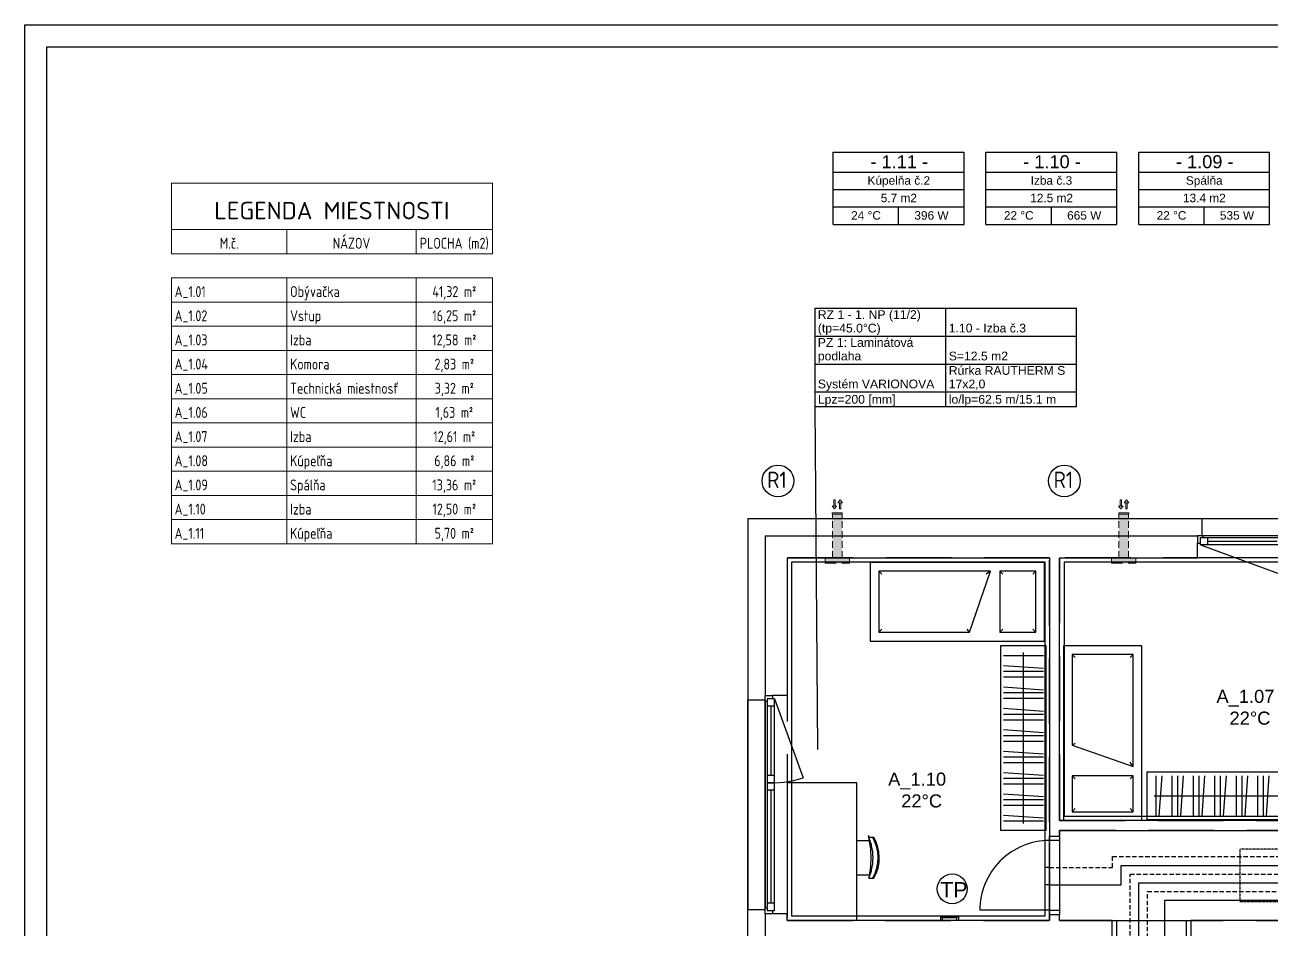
# Model space of a CAD drawing. Header units: millimetres. Extents: x -9498 to 115159, y -2045 to 31741.
# Drawn here: x -9498 to 4779, y 8959 to 19318 of the extents above; entities that cross this region are included whole.
import ezdxf

# ---------------------------------------------------------------- set-up
doc = ezdxf.new("R2010")
doc.units = ezdxf.units.MM
for name, pattern in [('__IARKOVAN___3MM', [6, 3, -3]), ('BODKO__IARKOVAN___3MM', [5, 3, -1, 0, -1]), ('DASH', [75, 50, -25]), ('DASHEDX2', [38.1, 25.4, -12.7])]:
    doc.linetypes.add(name, pattern=pattern)
for name, color, linetype in [('1__NP___MIESTNOSTIUK', 7, 'Continuous'), ('DXF_LAYER', 1, 'Continuous'), ('ODVODN__POTRUBIE___PODL__VYK_', 7, 'Continuous'), ('PODLAHOVKA', 7, 'Continuous'), ('PR_VODN__POTRUBIE___PODL__VYK_', 7, 'Continuous'), ('TABU_KY', 7, 'Continuous'), ('UK_LEGENDA', 7, 'Continuous'), ('vyk-privod2', 7, 'Continuous'), ('vyk-vratka-ZARIADENIE', 7, 'Continuous'), ('Z_NA_PRECHODOV_CH_POTRUB_', 7, 'Continuous')]:
    doc.layers.add(name, color=color, linetype=linetype)
for name, color, linetype, lineweight in [('_Thin Lines_', 7, 'Continuous', 18), ('OKRAJOV__DILAT_CIA_PDL', 2, 'Continuous', 30), ('Schedule Graphics', 7, 'Continuous', 9), ('UK_VZT_JEDNOTKY', 150, 'DASHEDX2', 15), ('vyk_POPIS', 7, 'Continuous', 20)]:
    doc.layers.add(name, color=color, linetype=linetype, lineweight=lineweight)
doc.layers.add('NETLAC', color=6, linetype='Continuous', plot=False)
doc.styles.add('ARIAL', font='arial.ttf')
doc.styles.add('ISOCP', font='isocp.shx')
doc.styles.add('ISOCPEUR', font='arial.ttf')
doc.styles.add('ISOCPEUR_10', font='isocpeur.ttf', dxfattribs={"width": 0.8, "height": 2.5})
doc.styles.add('ISOCPEUR_B_3', font='', dxfattribs={"height": 3})
doc.styles.get('ISOCPEUR_B_3').set_extended_font_data('ISOCPEUR', bold=True)

# ---------------------------------------------------------------- blocks, each defined once
blk = doc.blocks.new('podklad')
at = {"layer": 'DXF_LAYER', "color": 8, "linetype": 'Continuous'}
for p, q in [((8621.995901, -6593.207485), (8621.995901, -8672.883266)), ((8621.995901, -6593.207485), (13821.995805, -6593.207485)), ((13821.995805, -6593.207485), (16221.995805, -6593.207485)), ((13821.995805, -6593.207485), (13821.995805, -6793.207485)), ((8821.995896, -6793.207485), (8821.995896, -8622.883266)), ((8821.995896, -6793.207485), (13771.995805, -6793.207485)), ((13832.995805, -6793.207485), (13771.995805, -6793.207485)), ((13771.995805, -6793.207485), (13771.995805, -6877.207485)), ((13807.995805, -6877.207485), (13807.995805, -6813.207485)), ((13807.995805, -6813.207485), (13842.995805, -6813.207485)), ((13842.995805, -6813.207485), (13832.995805, -6793.207485)), ((16210.995805, -6793.207485), (13832.995805, -6793.207485)), ((13842.995805, -6813.207485), (14771.995805, -6813.207485)), ((13891.995805, -6897.207485), (13891.995805, -6813.207485)), ((13771.995805, -7043.207485), (13771.995805, -6877.207485)), ((13771.995805, -6877.207485), (13807.995805, -6877.207485)), ((13807.995805, -6897.207485), (13807.995805, -6877.207485)), ((13807.995805, -6897.207485), (14713.859574, -7226.914516)), ((14771.995805, -6897.207485), (13807.995805, -6897.207485)), ((13891.995805, -6855.207485), (14687.995805, -6855.207485)), ((9071.995896, -7043.207485), (9071.995896, -8622.883266)), ((9071.995896, -7043.207485), (12079.495805, -7043.207485)), ((12021.995805, -7097.883266), (10021.995927, -7097.883266)), ((10021.995927, -7097.883266), (10021.995927, -7997.883266)), ((12021.995805, -7997.883266), (12021.995805, -7097.883266)), ((12079.495805, -7043.207485), (12079.495805, -10232.883266)), ((12194.495805, -7043.207485), (13771.995805, -7043.207485)), ((12194.495805, -10052.883266), (12194.495805, -7043.207485)), ((16271.995805, -7043.207485), (13771.995805, -7043.207485)), ((10121.995927, -7197.883266), (10121.995927, -7897.883266)), ((11402.697221, -7197.883266), (10121.995927, -7197.883266)), ((11161.756059, -7897.883266), (11402.697221, -7197.883266)), ((11921.995805, -7197.883266), (11509.70308, -7197.883266)), ((11509.70308, -7197.883266), (11509.70308, -7460.246548)), ((11921.995805, -7488.456509), (11921.995805, -7197.883266)), ((11509.70308, -7460.246548), (11509.70308, -7897.883266)), ((11921.995805, -7897.883266), (11921.995805, -7488.456509)), ((10121.995927, -7897.883266), (11161.756059, -7897.883266)), ((11509.70308, -7897.883266), (11921.995805, -7897.883266)), ((10021.995927, -7997.883266), (12021.995805, -7997.883266)), ((11521.995805, -8047.883266), (12036.995805, -8047.883266)), ((11521.995805, -10167.883266), (11521.995805, -8047.883266)), ((11779.495805, -10087.883266), (11779.495805, -8127.883266)), ((12036.995805, -8047.883266), (12036.995805, -10167.883266)), ((13136.995805, -8052.883266), (12236.995805, -8052.883266)), ((12236.995805, -8052.883266), (12236.995805, -10052.883266)), ((13136.995805, -10052.883266), (13136.995805, -8052.883266)), ((12009.495805, -8167.883266), (11549.495805, -8167.883266)), ((13036.995805, -8152.883266), (12336.995805, -8152.883266)), ((12336.995805, -8152.883266), (12336.995805, -9192.643032)), ((13036.995805, -9433.584438), (13036.995805, -8152.883266)), ((12009.495805, -8347.883266), (11549.495805, -8347.883266)), ((12009.495805, -8412.883266), (11549.495805, -8412.883266)), ((12008.935502, -8313.927212), (11550.056108, -8281.839321)), ((12008.935502, -8558.927212), (11550.056108, -8526.839321)), ((8621.995901, -11072.883266), (8621.995901, -8672.883266)), ((8621.995901, -8672.883266), (8821.995896, -8672.883266)), ((8626.995901, -11072.883266), (8626.995901, -8672.883266)), ((8821.995896, -8622.883266), (8905.995896, -8622.883266)), ((8821.995896, -8683.883266), (8821.995896, -8622.883266)), ((8821.995896, -8683.883266), (8821.995896, -11061.883266)), ((8841.995896, -8693.883266), (8821.995896, -8683.883266)), ((8821.995896, -11061.883266), (8821.995896, -8683.883266)), ((8841.995896, -8658.883266), (8841.995896, -8693.883266)), ((8905.995896, -8658.883266), (8841.995896, -8658.883266)), ((8841.995896, -8693.883266), (8841.995896, -9622.883266)), ((9071.995896, -8622.883266), (8905.995896, -8622.883266)), ((8905.995896, -8622.883266), (8905.995896, -8658.883266)), ((8925.995896, -8658.883266), (8905.995896, -8658.883266)), ((8925.995896, -8658.883266), (9255.703324, -9564.746548)), ((8925.995896, -9622.883266), (8925.995896, -8658.883266)), ((12009.495805, -8592.883266), (11549.495805, -8592.883266)), ((12009.495805, -8657.883266), (11549.495805, -8657.883266)), ((8925.995896, -8742.883266), (8841.995896, -8742.883266)), ((8883.995896, -8742.883266), (8883.995896, -9538.883266)), ((12009.495805, -8837.883266), (11549.495805, -8837.883266)), ((12008.935502, -8803.927212), (11550.056108, -8771.839321)), ((12009.495805, -8902.883266), (11549.495805, -8902.883266)), ((12009.495805, -9082.883266), (11549.495805, -9082.883266)), ((12008.935502, -9048.927212), (11550.056108, -9016.839321)), ((12009.495805, -9147.883266), (11549.495805, -9147.883266)), ((12008.935502, -9293.927212), (11550.056108, -9261.839321)), ((12336.995805, -9192.643032), (13036.995805, -9433.584438)), ((12009.495805, -9327.883266), (11549.495805, -9327.883266)), ((12009.495805, -9392.883266), (11549.495805, -9392.883266)), ((8925.995896, -9538.883266), (8841.995896, -9538.883266)), ((12008.935502, -9538.927212), (11550.056108, -9506.839321)), ((12774.633012, -9540.590298), (12336.995805, -9540.590298)), ((12336.995805, -9540.590298), (12336.995805, -9952.883266)), ((13036.995805, -9540.590298), (12774.633012, -9540.590298)), ((13036.995805, -9952.883266), (13036.995805, -9540.590298)), ((13196.995805, -10047.883266), (13196.995805, -9497.883266)), ((13196.995805, -9497.883266), (15321.995805, -9497.883266)), ((13301.995805, -10002.883266), (13301.995805, -9542.883266)), ((13335.951859, -10002.32272), (13368.03975, -9543.443813)), ((13481.995805, -10002.883266), (13481.995805, -9542.883266)), ((13547.620805, -10002.883266), (13547.620805, -9542.883266)), ((13581.576859, -10002.32272), (13613.66475, -9543.443813)), ((13727.620805, -10002.883266), (13727.620805, -9542.883266)), ((13793.245805, -10002.883266), (13793.245805, -9542.883266)), ((13827.201859, -10002.32272), (13859.28975, -9543.443813)), ((13973.245805, -10002.883266), (13973.245805, -9542.883266)), ((14038.870805, -10002.883266), (14038.870805, -9542.883266)), ((14072.826859, -10002.32272), (14104.91475, -9543.443813)), ((14218.870805, -10002.883266), (14218.870805, -9542.883266)), ((14284.495805, -10002.883266), (14284.495805, -9542.883266)), ((14318.451859, -10002.32272), (14350.53975, -9543.443813)), ((14464.495805, -10002.883266), (14464.495805, -9542.883266)), ((14530.120805, -10002.883266), (14530.120805, -9542.883266)), ((14564.076859, -10002.32272), (14596.16475, -9543.443813)), ((8841.995896, -9622.883266), (8925.995896, -9622.883266)), ((8925.995896, -9622.883266), (8841.995896, -9622.883266)), ((8841.995896, -9622.883266), (8841.995896, -11051.883266)), ((8925.995896, -9706.883266), (8841.995896, -9706.883266)), ((8883.995896, -9706.883266), (8883.995896, -11002.883266)), ((8925.995896, -11086.883266), (8925.995896, -9622.883266)), ((9871.995927, -9622.883266), (9071.995927, -9622.883266)), ((9071.995927, -9622.883266), (9071.995927, -11122.883266)), ((9871.995927, -11197.883266), (9871.995927, -9622.883266)), ((12009.495805, -9572.883266), (11549.495805, -9572.883266)), ((12009.495805, -9637.883266), (11549.495805, -9637.883266)), ((12009.495805, -9817.883266), (11549.495805, -9817.883266)), ((12008.935502, -9783.927212), (11550.056108, -9751.839321)), ((13276.995805, -9772.883266), (15241.995805, -9772.883266)), ((12009.495805, -9882.883266), (11549.495805, -9882.883266)), ((12336.995805, -9952.883266), (12746.422563, -9952.883266)), ((12746.422563, -9952.883266), (13036.995805, -9952.883266)), ((12009.495805, -10062.883266), (11549.495805, -10062.883266)), ((12008.935502, -10028.927212), (11550.056108, -9996.839321)), ((15424.495805, -10052.883266), (12194.495805, -10052.883266)), ((15321.995805, -10047.883266), (13196.995805, -10047.883266)), ((10065.14058, -10248.668423), (10008.279618, -10248.668423)), ((12036.995805, -10167.883266), (11521.995805, -10167.883266)), ((12079.495805, -10232.883266), (12194.495805, -10232.883266)), ((12079.495805, -10282.883266), (12079.495805, -10232.883266)), ((12194.495805, -10232.883266), (12194.495805, -10167.883266)), ((12194.495805, -10167.883266), (15424.495805, -10167.883266)), ((12194.495805, -10232.883266), (12194.495805, -10282.883266)), ((10017.852006, -10285.650845), (9871.995927, -10285.650845)), ((10034.648026, -10322.863735), (10024.74849, -10331.746548)), ((10027.621171, -10355.94772), (10040.307939, -10344.563931)), ((12079.495805, -11082.883266), (12079.495805, -10282.883266)), ((12194.495805, -10282.883266), (12079.495805, -10282.883266)), ((12194.495805, -10282.883266), (12194.495805, -11082.883266)), ((9871.995927, -10677.650845), (10017.852006, -10677.650845)), ((10024.74849, -10631.554165), (10034.648026, -10640.437954)), ((10040.307939, -10618.737759), (10027.621171, -10607.35397)), ((10008.279618, -10714.63229), (10065.14058, -10714.63229)), ((8621.995901, -15647.882778), (8621.995901, -11072.883266)), ((8621.995901, -11072.883266), (8821.995896, -11072.883266)), ((8821.995896, -11061.883266), (8841.995896, -11051.883266)), ((8821.995896, -11122.883266), (8821.995896, -11061.883266)), ((8821.995896, -11122.883266), (8821.995896, -15447.882778)), ((8905.995896, -11122.883266), (8821.995896, -11122.883266)), ((8925.995896, -11002.883266), (8841.995896, -11002.883266)), ((8841.995896, -11051.883266), (8841.995896, -11086.883266)), ((8841.995896, -11086.883266), (8905.995896, -11086.883266)), ((8905.995896, -11086.883266), (8925.995896, -11086.883266)), ((8905.995896, -11086.883266), (8905.995896, -11122.883266)), ((9071.995896, -11122.883266), (8905.995896, -11122.883266)), ((9071.995896, -11197.883266), (9071.995896, -11122.883266)), ((12079.495805, -11082.883266), (11279.495805, -11082.883266)), ((12079.495805, -11082.883266), (12194.495805, -11082.883266)), ((12079.495805, -11132.883266), (12079.495805, -11082.883266)), ((12079.495805, -11132.883266), (12079.495805, -11197.883266)), ((12194.495805, -11132.883266), (12079.495805, -11132.883266)), ((12194.495805, -11082.883266), (12194.495805, -11132.883266)), ((12194.495805, -11197.883266), (12194.495805, -11132.883266)), ((12079.495805, -11197.883266), (9071.995896, -11197.883266)), ((12796.995805, -11197.883266), (12194.495805, -11197.883266)), ((12796.995805, -11197.883266), (12846.995805, -11197.883266)), ((12796.995805, -11397.883266), (12796.995805, -11197.883266)), ((12846.995805, -11197.883266), (13646.995805, -11197.883266)), ((12846.995805, -11197.883266), (12846.995805, -11397.883266)), ((13646.995805, -11197.883266), (13696.995805, -11197.883266)), ((13646.995805, -11397.883266), (13646.995805, -11197.883266)), ((15421.995805, -11197.883266), (13696.995805, -11197.883266)), ((13696.995805, -11197.883266), (13696.995805, -11397.883266))]:
    blk.add_line(p, q, dxfattribs=at)
at = {"layer": 'DXF_LAYER', "color": 8, "linetype": 'BODKO__IARKOVAN___3MM'}
for p, q in [((12079.495805, -10232.883266), (12079.495805, -11132.883266)), ((12194.495805, -10232.883266), (12194.495805, -11132.883266)), ((12796.995805, -11197.883266), (13696.995805, -11197.883266))]:
    blk.add_line(p, q, dxfattribs=at)
at = {"layer": 'DXF_LAYER', "color": 8, "linetype": '__IARKOVAN___3MM'}
for p, q in [((14259.495805, -10382.883266), (14259.495805, -10982.883266)), ((14859.495805, -10382.883266), (14259.495805, -10382.883266)), ((14259.495805, -10982.883266), (14859.495805, -10982.883266))]:
    blk.add_line(p, q, dxfattribs=at)
at = {"layer": 'DXF_LAYER', "color": 8, "linetype": 'Continuous'}
for points in [[(8925.995622, -9622.883266), (9039.047441, -9616.230923), (9039.047441, -9616.230923), (9150.539079, -9596.367641), (9255.703813, -9564.746548)], [(10027.621293, -10355.94772), (10005.704057, -10224.218227), (10024.74849, -10331.747524)], [(10053.14058, -10714.633266), (10081.251176, -10658.289516), (10081.251176, -10658.289516), (10101.401444, -10598.63522), (10113.213334, -10536.786587), (10116.465409, -10473.903774), (10111.096757, -10411.167446), (10097.207963, -10349.751431), (10075.059526, -10290.809048), (10053.14058, -10248.668423)], [(10065.14058, -10714.633266), (10093.251176, -10658.289516), (10093.251176, -10658.289516), (10113.401444, -10598.63522), (10125.213334, -10536.786587), (10128.465409, -10473.903774), (10123.096757, -10411.167446), (10109.207963, -10349.751431), (10087.059526, -10290.809048), (10065.14058, -10248.668423)], [(10008.27974, -10714.633266), (10033.711503, -10643.729946), (10033.711503, -10643.729946), (10034.648026, -10640.437954)]]:
    blk.add_lwpolyline(points, dxfattribs=at)
for points in [[(10156.995927, -7232.883266, 0), (10121.995927, -7197.883266, 0)], [(11402.697221, -7197.883266, 0), (11353.634965, -7232.883266, 0)], [(11509.70308, -7197.883266, 0), (11544.70308, -7232.883266, 0)], [(11886.995805, -7232.883266, 0), (11921.995805, -7197.883266, 0)], [(10121.995927, -7897.883266, 0), (10156.995927, -7862.883266, 0)], [(11161.756059, -7897.883266, 0), (11136.787797, -7862.883266, 0)], [(11509.70308, -7897.883266, 0), (11544.70308, -7862.883266, 0)], [(11921.995805, -7897.883266, 0), (11886.995805, -7862.883266, 0)], [(12336.995805, -8152.883266, 0), (12371.995805, -8187.883266, 0)], [(13001.995805, -8187.883266, 0), (13036.995805, -8152.883266, 0)], [(12336.995805, -9192.643032, 0), (12371.995805, -9167.675259, 0)], [(13036.995805, -9433.584438, 0), (13001.995805, -9384.521938, 0)], [(12336.995805, -9540.590298, 0), (12371.995805, -9575.590298, 0)], [(13036.995805, -9540.590298, 0), (13001.995805, -9575.590298, 0)], [(12336.995805, -9952.883266, 0), (12371.995805, -9917.883266, 0)], [(13001.995805, -9917.883266, 0), (13036.995805, -9952.883266, 0)]]:
    blk.add_polyline3d(points, dxfattribs=at)
for centre, radius, start, end in [((9470.287675, -10481.650845), 586.27301, 15.714363, 23.415428), ((8865.286637, -10481.650845), 1169.112061, 7.366752, 9.651122), ((8865.286637, -10481.650845), 1169.112061, 353.827623, 6.17237), ((9470.287675, -10481.650845), 586.27301, 13.522555, 15.714363), ((9470.287675, -10481.650845), 586.27301, 346.477438, 13.522555), ((12079.495805, -11082.883266), 800, 89.999992, 180.000001), ((8865.286637, -10481.650845), 1169.112061, 350.348871, 352.633241), ((8865.286637, -10481.650845), 1169.112061, 352.633241, 353.827623), ((9470.287675, -10481.650845), 586.27301, 344.28563, 346.477438)]:
    blk.add_arc(centre, radius, start, end, dxfattribs=at)
blk = doc.blocks.new('A$C57FC20A3')
at = {"layer": 'vyk-vratka-ZARIADENIE', "color": 6, "lineweight": 30}
for p, q in [((0, 183, -5791), (28, 183, -5791)), ((28, 17, -5791), (28, 183, -5791)), ((0, 17, -5791), (28, 17, -5791)), ((28, 17, -5791), (28, 23, -5791))]:
    blk.add_line(p, q, dxfattribs=at)
at = {"layer": 'vyk-vratka-ZARIADENIE', "color": 6, "lineweight": 30, "elevation": -5791}
blk.add_lwpolyline([(40, 200), (40, 0), (0, 0), (0, 200)], close=True, dxfattribs=at)
blk = doc.blocks.new('REK JEDNOTKA')
at = {"layer": 'UK_VZT_JEDNOTKY', "transparency": 33554559}
h = blk.add_hatch(color=256, dxfattribs=at)
h.dxf.hatch_style = 1
h.paths.add_polyline_path([(8105, 34163), (8042, 34163), (8042, 33884), (8105, 33884)])
h.paths.add_polyline_path([(8042, 34078), (7542, 34078), (7542, 33968), (8042, 33968)])
at = {"layer": 'UK_VZT_JEDNOTKY', "color": 7, "ltscale": 5}
for p, q in [((7379, 33990), (7412, 34016)), ((7412, 33964), (7379, 33990)), ((7412, 34016), (7412, 33964)), ((7450, 34082), (7483, 34056)), ((7450, 34030), (7450, 34082)), ((7483, 34056), (7450, 34030))]:
    blk.add_line(p, q, dxfattribs=at)
at = {"layer": 'UK_VZT_JEDNOTKY', "color": 7, "ltscale": 3}
for p, q in [((8042, 34078), (7542, 34078)), ((8042, 33968), (7542, 33968))]:
    blk.add_line(p, q, dxfattribs=at)
at = {"layer": 'UK_VZT_JEDNOTKY', "color": 7, "linetype": 'ByBlock', "ltscale": 5}
blk.add_lwpolyline([(8042, 33884), (8042, 34163), (8105, 34163), (8105, 33884)], close=True, dxfattribs=at)
at = {"layer": 'UK_VZT_JEDNOTKY', "color": 7, "ltscale": 5}
for points in [[(7450, 34049), (7379, 34049), (7379, 34063), (7450, 34063)], [(7412, 33997), (7483, 33997), (7483, 33983), (7412, 33983)], [(7526, 33966), (7526, 34080), (7542, 34080), (7542, 33966)]]:
    blk.add_lwpolyline(points, close=True, dxfattribs=at)
blk = doc.blocks.new('UK_VALUL')
at = {"layer": 'ODVODN__POTRUBIE___PODL__VYK_', "color": 172, "linetype": 'DASH'}
for p, q in [((2963, 9788.9), (7745.5, 9788.9)), ((2963, 9665.2), (2963, 9788.9)), ((2241.5, 9665.2), (2191.5, 9665.2)), ((2241.5, 9665.2), (2963, 9665.2)), ((3163, 9588.9), (7800.5, 9588.9)), ((3163, 8808.9), (3163, 9588.9)), ((3363, 9388.9), (7855.5, 9388.9)), ((3363, 8858.9), (3363, 9388.9))]:
    blk.add_line(p, q, dxfattribs=at)
for points in [[(2963, 9788.9), (2963, 9788.9), (2963, 9788.9), (2963, 9788.9), (2963, 9788.9)], [(2963, 9665.2), (2963, 9665.2), (2963, 9665.2), (2963, 9665.2), (2963, 9665.2), (2963, 9665.2)], [(3163, 9588.9), (3163, 9588.9), (3163, 9588.9), (3163, 9588.9), (3163, 9588.9)], [(3363, 9388.9), (3363, 9388.9), (3363, 9388.9), (3363, 9388.9), (3363, 9388.9), (3363, 9388.9)]]:
    blk.add_lwpolyline(points, dxfattribs=at)
at = {"layer": 'OKRAJOV__DILAT_CIA_PDL', "color": 0, "linetype": 'DASH', "ltscale": 15}
for points in [[(-766, 13213.6), (-766, 9058.9), (2241.5, 9058.9), (2241.5, 13213.6), (-766, 13213.6)], [(2356.5, 13213.6), (2356.5, 10203.9), (6546.5, 10203.9), (6546.5, 13213.6), (2356.5, 13213.6)], [(2356.5, 9058.9), (6784, 9058.9), (6784, 8428.9), (10284, 8418.9), (10284, 8978.9), (11784, 8978.9), (11784, 10088.9), (10354, 10088.9), (10364, 12371.9), (8624, 12371.9), (8624, 12233.9), (8509, 12233.9), (8509, 13213.6), (6746.5, 13213.6), (6746.5, 11328.9), (8509, 11328.9), (8509, 11433.9), (8624, 11433.9), (8624, 10088.9), (2356.5, 10088.9), (2356.5, 9058.9)]]:
    blk.add_lwpolyline(points, dxfattribs=at)
at = {"layer": 'PODLAHOVKA', "color": 92}
for points in [[(-716, 13163.6), (-716, 9108.9), (2191.5, 9108.9), (2191.5, 13163.6), (-716, 13163.6)], [(2406.5, 13163.6), (2406.5, 10253.9), (6496.5, 10253.9), (6496.5, 13163.6), (2406.5, 13163.6)]]:
    blk.add_lwpolyline(points, dxfattribs=at)
at = {"layer": 'PR_VODN__POTRUBIE___PODL__VYK_', "color": 12}
for p, q in [((3063, 9688.9), (7773, 9688.9)), ((3063, 9465.2), (3063, 9688.9)), ((2241.5, 9465.2), (2191.5, 9465.2)), ((2241.5, 9465.2), (3063, 9465.2)), ((3263, 9488.9), (7828, 9488.9)), ((3263, 8708.9), (3263, 9488.9)), ((3563, 9288.9), (7883, 9288.9)), ((3563, 8858.9), (3563, 9288.9))]:
    blk.add_line(p, q, dxfattribs=at)
for points in [[(3063, 9688.9), (3063, 9688.9), (3063, 9688.9), (3063, 9688.9), (3063, 9688.9)], [(3063, 9465.2), (3063, 9465.2), (3063, 9465.2), (3063, 9465.2), (3063, 9465.2)], [(3263, 9488.9), (3263, 9488.9), (3263, 9488.9), (3263, 9488.9), (3263, 9488.9), (3263, 9488.9)], [(3563, 9288.9), (3563, 9288.9), (3563, 9288.9), (3563, 9288.9), (3563, 9288.9), (3563, 9288.9)]]:
    blk.add_lwpolyline(points, dxfattribs=at)
at = {"layer": 'TABU_KY'}
for p, q in [((-449, 16072.3), (2551, 16072.3)), ((1051, 15752.3), (1051, 16072.3)), ((-449, 15752.3), (2551, 15752.3)), ((1051, 15432.3), (1051, 15752.3)), ((-449, 15432.3), (2551, 15432.3)), ((1051, 15112.3), (1051, 15432.3)), ((-449, 15112.3), (2551, 15112.3)), ((1051, 14947.3), (1051, 15112.3)), ((-449, 14947.3), (-416, 11017.3))]:
    blk.add_line(p, q, dxfattribs=at)
blk.add_lwpolyline([(-449, 16072.3), (-449, 14947.3), (2551, 14947.3), (2551, 16072.3)], dxfattribs=at)
at = {"layer": 'UK_LEGENDA'}
for centre in [(-870.9, 14093.2), (2410.6, 14093.2)]:
    blk.add_circle(centre, 182.2, dxfattribs=at)
at = {"layer": 'vyk-privod2'}
blk.add_circle((1125.5, 9419.1, 11581.6), 170.9, dxfattribs=at)
at = {"layer": 'Z_NA_PRECHODOV_CH_POTRUB_', "color": 2}
for p, q in [((2356.5, 10088.9), (2356.5, 10088.9)), ((2356.5, 9058.9), (2356.5, 9058.9))]:
    blk.add_line(p, q, dxfattribs=at)
at = {"layer": 'UK_VZT_JEDNOTKY', "xscale": -1.000000000000001, "rotation": 90}
for p in [(33831.8, 21255.5), (37113.2, 21255.5)]:
    blk.add_blockref('REK JEDNOTKA', p, dxfattribs=at)
at = {"layer": 'vyk-vratka-ZARIADENIE', "rotation": 89.99999609827748}
blk.add_blockref('A$C57FC20A3', (1196.3, 9058.9, 5790.8), dxfattribs=at)
at = {"layer": 'DXF_LAYER', "color": 8, "style": 'ISOCPEUR'}
for s, p in [('A_1.07', (4152.9, 11550.6)), ('22°C', (4302.9, 11300.6)), ('A_1.10', (391.6, 10602.1)), ('22°C', (541.6, 10352.1))]:
    blk.add_text(s, height=150, dxfattribs=at).set_placement(p)
at = {"layer": 'TABU_KY', "style": 'ARIAL'}
for s, p in [('RZ 1 - 1. NP (11/2) ', (-414, 15949.3)), ('(tp=45.0°C)', (-414, 15794.3)), ('1.10 - Izba č.3', (1086, 15794.3)), ('PZ 1: Laminátová', (-414, 15629.3)), ('podlaha', (-414, 15474.3)), ('S=12.5 m2', (1086, 15474.3)), ('Rúrka RAUTHERM S', (1086, 15309.3)), ('Systém VARIONOVA', (-414, 15154.3)), ('17x2,0', (1086, 15154.3)), ('Lpz=200 [mm]', (-413.9, 14978.4)), ('lo/lp=62.5 m/15.1 m', (1086.1, 14978.4))]:
    blk.add_text(s, height=100, dxfattribs=at).set_placement(p)
at = {"layer": 'UK_LEGENDA', "style": 'ISOCP'}
for p in [(-993.5, 14012.1), (2288, 14012.1)]:
    blk.add_text('R1', height=187.5, dxfattribs=at).set_placement(p)
at = {"layer": 'vyk_POPIS', "lineweight": 35, "style": 'ARIAL'}
blk.add_text('TP', height=175, rotation=360, dxfattribs=at).set_placement((989, 9321.9, 11581.6))

msp = doc.modelspace()

# ---------------------------------------------------------------- linework, layer by layer
msp.add_lwpolyline([(-9247.905, 19067.756), (32002.095, 19067.756), (32002.095, -1432.244), (-9247.905, -1432.244)], close=True)
at = {"layer": '1__NP___MIESTNOSTIUK', "color": 0}
for p, q in [((-237.93, 17632.273), (-237.93, 17859.273)), ((-237.93, 17859.273), (1262.07, 17859.273)), ((1262.07, 17632.273), (1262.07, 17859.273)), ((1512.07, 17632.273), (1512.07, 17859.273)), ((1512.07, 17859.273), (3012.07, 17859.273)), ((3012.07, 17632.273), (3012.07, 17859.273)), ((3262.07, 17632.273), (3262.07, 17859.273)), ((3262.07, 17859.273), (4762.07, 17859.273)), ((4762.07, 17632.273), (4762.07, 17859.273)), ((-237.93, 17432.273), (-237.93, 17632.273)), ((-237.93, 17632.273), (1262.07, 17632.273)), ((-237.93, 17632.273), (1262.07, 17632.273)), ((1262.07, 17432.273), (1262.07, 17632.273)), ((1512.07, 17432.273), (1512.07, 17632.273)), ((1512.07, 17632.273), (3012.07, 17632.273)), ((1512.07, 17632.273), (3012.07, 17632.273)), ((3012.07, 17432.273), (3012.07, 17632.273)), ((3262.07, 17432.273), (3262.07, 17632.273)), ((3262.07, 17632.273), (4762.07, 17632.273)), ((3262.07, 17632.273), (4762.07, 17632.273)), ((4762.07, 17432.273), (4762.07, 17632.273)), ((-237.93, 17232.273), (-237.93, 17432.273)), ((-237.93, 17432.273), (1262.07, 17432.273)), ((-237.93, 17432.273), (1262.07, 17432.273)), ((1262.07, 17232.273), (1262.07, 17432.273)), ((1512.07, 17232.273), (1512.07, 17432.273)), ((1512.07, 17432.273), (3012.07, 17432.273)), ((1512.07, 17432.273), (3012.07, 17432.273)), ((3012.07, 17232.273), (3012.07, 17432.273)), ((3262.07, 17232.273), (3262.07, 17432.273)), ((3262.07, 17432.273), (4762.07, 17432.273)), ((3262.07, 17432.273), (4762.07, 17432.273)), ((4762.07, 17232.273), (4762.07, 17432.273)), ((-237.93, 17032.273), (-237.93, 17232.273)), ((-237.93, 17232.273), (1262.07, 17232.273)), ((-237.93, 17232.273), (1262.07, 17232.273)), ((512.07, 17032.273), (512.07, 17232.273)), ((1262.07, 17032.273), (1262.07, 17232.273)), ((1512.07, 17032.273), (1512.07, 17232.273)), ((1512.07, 17232.273), (3012.07, 17232.273)), ((1512.07, 17232.273), (3012.07, 17232.273)), ((2262.07, 17032.273), (2262.07, 17232.273)), ((3012.07, 17032.273), (3012.07, 17232.273)), ((3262.07, 17032.273), (3262.07, 17232.273)), ((3262.07, 17232.273), (4762.07, 17232.273)), ((3262.07, 17232.273), (4762.07, 17232.273)), ((4012.07, 17032.273), (4012.07, 17232.273)), ((4762.07, 17032.273), (4762.07, 17232.273)), ((-237.93, 17032.273), (1262.07, 17032.273)), ((1512.07, 17032.273), (3012.07, 17032.273)), ((3262.07, 17032.273), (4762.07, 17032.273))]:
    msp.add_line(p, q, dxfattribs=at)
at = {"layer": '_Thin Lines_', "lineweight": 20}
for p, q in [((-7820.068, 17503.043), (-7820.068, 16973.877)), ((-4142.359, 17503.043), (-7820.068, 17503.043)), ((-4142.359, 17503.043), (-4142.359, 16696.958)), ((-7820.068, 16973.877), (-7820.068, 16696.958)), ((-7820.068, 16973.877), (-4142.359, 16973.877)), ((-6497.151, 16973.877), (-6497.151, 16696.958)), ((-5015.484, 16973.877), (-5015.484, 16696.958)), ((-4142.359, 16973.877), (-4142.359, 16696.958)), ((-6497.151, 16696.958), (-7820.068, 16696.958)), ((-5015.484, 16696.958), (-6497.151, 16696.958)), ((-4142.359, 16696.958), (-5015.484, 16696.958)), ((-6497.151, 16420.04), (-7820.068, 16420.04)), ((-7820.068, 16420.04), (-7820.068, 16143.121)), ((-5015.484, 16420.04), (-6497.151, 16420.04)), ((-6497.151, 16420.04), (-6497.151, 16143.121)), ((-4142.359, 16420.04), (-5015.484, 16420.04)), ((-5015.484, 16420.04), (-5015.484, 16143.121)), ((-4142.359, 16420.04), (-4142.359, 13373.936)), ((-6497.151, 16143.121), (-7820.068, 16143.121)), ((-7820.068, 16143.121), (-7820.068, 15866.203)), ((-5015.484, 16143.121), (-6497.151, 16143.121)), ((-6497.151, 16143.121), (-6497.151, 15866.203)), ((-4142.359, 16143.121), (-5015.484, 16143.121)), ((-5015.484, 16143.121), (-5015.484, 15866.203)), ((-6497.151, 15866.203), (-7820.068, 15866.203)), ((-7820.068, 15866.203), (-7820.068, 15589.284)), ((-5015.484, 15866.203), (-6497.151, 15866.203)), ((-6497.151, 15866.203), (-6497.151, 15589.284)), ((-4142.359, 15866.203), (-5015.484, 15866.203)), ((-5015.484, 15866.203), (-5015.484, 15589.284)), ((-6497.151, 15589.284), (-7820.068, 15589.284)), ((-7820.068, 15589.284), (-7820.068, 15312.366)), ((-5015.484, 15589.284), (-6497.151, 15589.284)), ((-6497.151, 15589.284), (-6497.151, 15312.366)), ((-4142.359, 15589.284), (-5015.484, 15589.284)), ((-5015.484, 15589.284), (-5015.484, 15312.366)), ((-6497.151, 15312.366), (-7820.068, 15312.366)), ((-7820.068, 15312.366), (-7820.068, 15035.447)), ((-5015.484, 15312.366), (-6497.151, 15312.366)), ((-6497.151, 15312.366), (-6497.151, 15035.447)), ((-4142.359, 15312.366), (-5015.484, 15312.366)), ((-5015.484, 15312.366), (-5015.484, 15035.447)), ((-6497.151, 15035.447), (-7820.068, 15035.447)), ((-7820.068, 15035.447), (-7820.068, 14758.528)), ((-5015.484, 15035.447), (-6497.151, 15035.447)), ((-6497.151, 15035.447), (-6497.151, 14758.528)), ((-4142.359, 15035.447), (-5015.484, 15035.447)), ((-5015.484, 15035.447), (-5015.484, 14758.528)), ((-6497.151, 14758.528), (-7820.068, 14758.528)), ((-7820.068, 14758.528), (-7820.068, 14481.61)), ((-5015.484, 14758.528), (-6497.151, 14758.528)), ((-6497.151, 14758.528), (-6497.151, 14481.61)), ((-4142.359, 14758.528), (-5015.484, 14758.528)), ((-5015.484, 14758.528), (-5015.484, 14481.61)), ((-6497.151, 14481.61), (-7820.068, 14481.61)), ((-7820.068, 14481.61), (-7820.068, 14204.691)), ((-5015.484, 14481.61), (-6497.151, 14481.61)), ((-6497.151, 14481.61), (-6497.151, 14204.691)), ((-4142.359, 14481.61), (-5015.484, 14481.61)), ((-5015.484, 14481.61), (-5015.484, 14204.691)), ((-6497.151, 14204.691), (-7820.068, 14204.691)), ((-7820.068, 14204.691), (-7820.068, 13927.773)), ((-5015.484, 14204.691), (-6497.151, 14204.691)), ((-6497.151, 14204.691), (-6497.151, 13927.773)), ((-4142.359, 14204.691), (-5015.484, 14204.691)), ((-5015.484, 14204.691), (-5015.484, 13927.773)), ((-6497.151, 13927.773), (-7820.068, 13927.773)), ((-7820.068, 13927.773), (-7820.068, 13650.854)), ((-5015.484, 13927.773), (-6497.151, 13927.773)), ((-6497.151, 13927.773), (-6497.151, 13650.854)), ((-4142.359, 13927.773), (-5015.484, 13927.773)), ((-5015.484, 13927.773), (-5015.484, 13650.854)), ((-6497.151, 13650.854), (-7820.068, 13650.854)), ((-7820.068, 13650.854), (-7820.068, 13373.936)), ((-5015.484, 13650.854), (-6497.151, 13650.854)), ((-6497.151, 13650.854), (-6497.151, 13373.936)), ((-4142.359, 13650.854), (-5015.484, 13650.854)), ((-5015.484, 13650.854), (-5015.484, 13373.936)), ((-6497.151, 13373.936), (-7820.068, 13373.936)), ((-5015.484, 13373.936), (-6497.151, 13373.936)), ((-4142.359, 13373.936), (-5015.484, 13373.936))]:
    msp.add_line(p, q, dxfattribs=at)
at = {"layer": 'NETLAC'}
msp.add_lwpolyline([(-9497.905, 19317.756), (32252.095, 19317.756), (32252.095, -1682.244), (-9497.905, -1682.244)], close=True, dxfattribs=at)

# ---------------------------------------------------------------- block references
at = {"linetype": 'Continuous'}
msp.add_blockref('podklad', (-9838.044, 20256.763), dxfattribs=at)
at = {"layer": 'vyk-vratka-ZARIADENIE'}
msp.add_blockref('UK_VALUL', (0, 0), dxfattribs=at)

# ---------------------------------------------------------------- texts
at = {"layer": '1__NP___MIESTNOSTIUK', "color": 0, "style": 'ARIAL'}
for s, height, p in [('- 1.11 -', 148.9912, (189.07, 17675.773)), ('- 1.10 -', 148.9912, (1939.07, 17675.773)), ('- 1.09 -', 148.9912, (3689.07, 17675.773)), ('Kúpelňa č.2', 97.16817, (155.07, 17486.773)), ('Izba č.3', 97.1682, (2024.57, 17486.773)), ('Spálňa', 97.1682, (3802.07, 17486.773)), ('5.7 m2', 97.1682, (306.507, 17286.773)), ('12.5 m2', 97.1682, (2019.007, 17286.773)), ('13.4 m2', 97.1682, (3769.007, 17286.773)), ('24 °C', 97.1682, (-32.43, 17086.773)), ('396 W', 97.1682, (692.07, 17086.773)), ('22 °C', 97.1682, (1717.57, 17086.773)), ('665 W', 97.1682, (2442.07, 17086.773)), ('22 °C', 97.1682, (3467.57, 17086.773)), ('535 W', 97.1682, (4192.07, 17086.773))]:
    msp.add_text(s, height=height, dxfattribs=at).set_placement(p)
at = {"layer": 'Schedule Graphics', "line_spacing_factor": 1.149209}
for s, insert, char_height, width, attachment_point, style in [('LEGENDA MIESTNOSTI', (-5981.214, 17290.777), 200, 3072.52178, 2, 'ISOCPEUR_B_3'), ('M.č.', (-7158.609, 16879.015), 125, 247.98301, 2, 'ISOCPEUR_10'), ('NÁZOV', (-5756.318, 16879.015), 125, 494.47215, 2, 'ISOCPEUR_10'), ('PLOCHA (m2)', (-4578.922, 16879.015), 125, 903.7935, 2, 'ISOCPEUR_10'), ('A_1.01', (-7782.568, 16325.178), 125, 446.66819, 1, 'ISOCPEUR_10'), ('Obývačka', (-6459.651, 16325.178), 125, 657.30436, 1, 'ISOCPEUR_10'), ('41,32 m²', (-4578.922, 16325.178), 125, 605.01879, 2, 'ISOCPEUR_10'), ('A_1.02', (-7782.568, 16048.26), 125, 470.57017, 1, 'ISOCPEUR_10'), ('Vstup', (-6459.651, 16048.26), 125, 422.76621, 1, 'ISOCPEUR_10'), ('16,25 m²', (-4578.922, 16048.26), 125, 593.0678, 2, 'ISOCPEUR_10'), ('A_1.03', (-7782.568, 15771.341), 125, 470.57017, 1, 'ISOCPEUR_10'), ('Izba', (-6459.651, 15771.341), 125, 282.3421, 1, 'ISOCPEUR_10'), ('12,58 m²', (-4578.922, 15771.341), 125, 593.0678, 2, 'ISOCPEUR_10'), ('A_1.04', (-7782.568, 15494.422), 125, 482.52116, 1, 'ISOCPEUR_10'), ('Komora', (-6459.651, 15494.422), 125, 516.88025, 1, 'ISOCPEUR_10'), ('2,83 m²', (-4578.922, 15494.422), 125, 534.80673, 2, 'ISOCPEUR_10'), ('A_1.05', (-7782.568, 15217.504), 125, 470.57017, 1, 'ISOCPEUR_10'), ('Technická miestnosť', (-6459.651, 15217.504), 125, 1462.50221, 1, 'ISOCPEUR_10'), ('3,32 m²', (-4578.922, 15217.504), 125, 534.80673, 2, 'ISOCPEUR_10'), ('A_1.06', (-7782.568, 14940.585), 125, 470.57017, 1, 'ISOCPEUR_10'), ('WC', (-6459.651, 14940.585), 125, 212.13004, 1, 'ISOCPEUR_10'), ('1,63 m²', (-4578.922, 14940.585), 125, 510.90475, 2, 'ISOCPEUR_10'), ('A_1.07', (-7782.568, 14663.667), 125, 470.57017, 1, 'ISOCPEUR_10'), ('Izba', (-6459.651, 14663.667), 125, 282.3421, 1, 'ISOCPEUR_10'), ('12,61 m²', (-4578.922, 14663.667), 125, 569.16582, 2, 'ISOCPEUR_10'), ('A_1.08', (-7782.568, 14386.748), 125, 470.57017, 1, 'ISOCPEUR_10'), ('Kúpeľňa', (-6459.651, 14386.748), 125, 569.16582, 1, 'ISOCPEUR_10'), ('6,86 m²', (-4578.922, 14386.748), 125, 534.80673, 2, 'ISOCPEUR_10'), ('A_1.09', (-7782.568, 14109.83), 125, 470.57017, 1, 'ISOCPEUR_10'), ('Spálňa', (-6459.651, 14109.83), 125, 469.07629, 1, 'ISOCPEUR_10'), ('13,36 m²', (-4578.922, 14109.83), 125, 593.0678, 2, 'ISOCPEUR_10'), ('A_1.10', (-7782.568, 13832.911), 125, 446.66819, 1, 'ISOCPEUR_10'), ('Izba', (-6459.651, 13832.911), 125, 282.3421, 1, 'ISOCPEUR_10'), ('12,50 m²', (-4578.922, 13832.911), 125, 593.0678, 2, 'ISOCPEUR_10'), ('A_1.11', (-7782.568, 13555.993), 125, 422.76621, 1, 'ISOCPEUR_10'), ('Kúpeľňa', (-6459.651, 13555.993), 125, 569.16582, 1, 'ISOCPEUR_10'), ('5,70 m²', (-4578.922, 13555.993), 125, 534.80673, 2, 'ISOCPEUR_10')]:
    msp.add_mtext(s, dxfattribs=dict(at, insert=insert, char_height=char_height, width=width, attachment_point=attachment_point, style=style))

doc.saveas('drawing.dxf')
